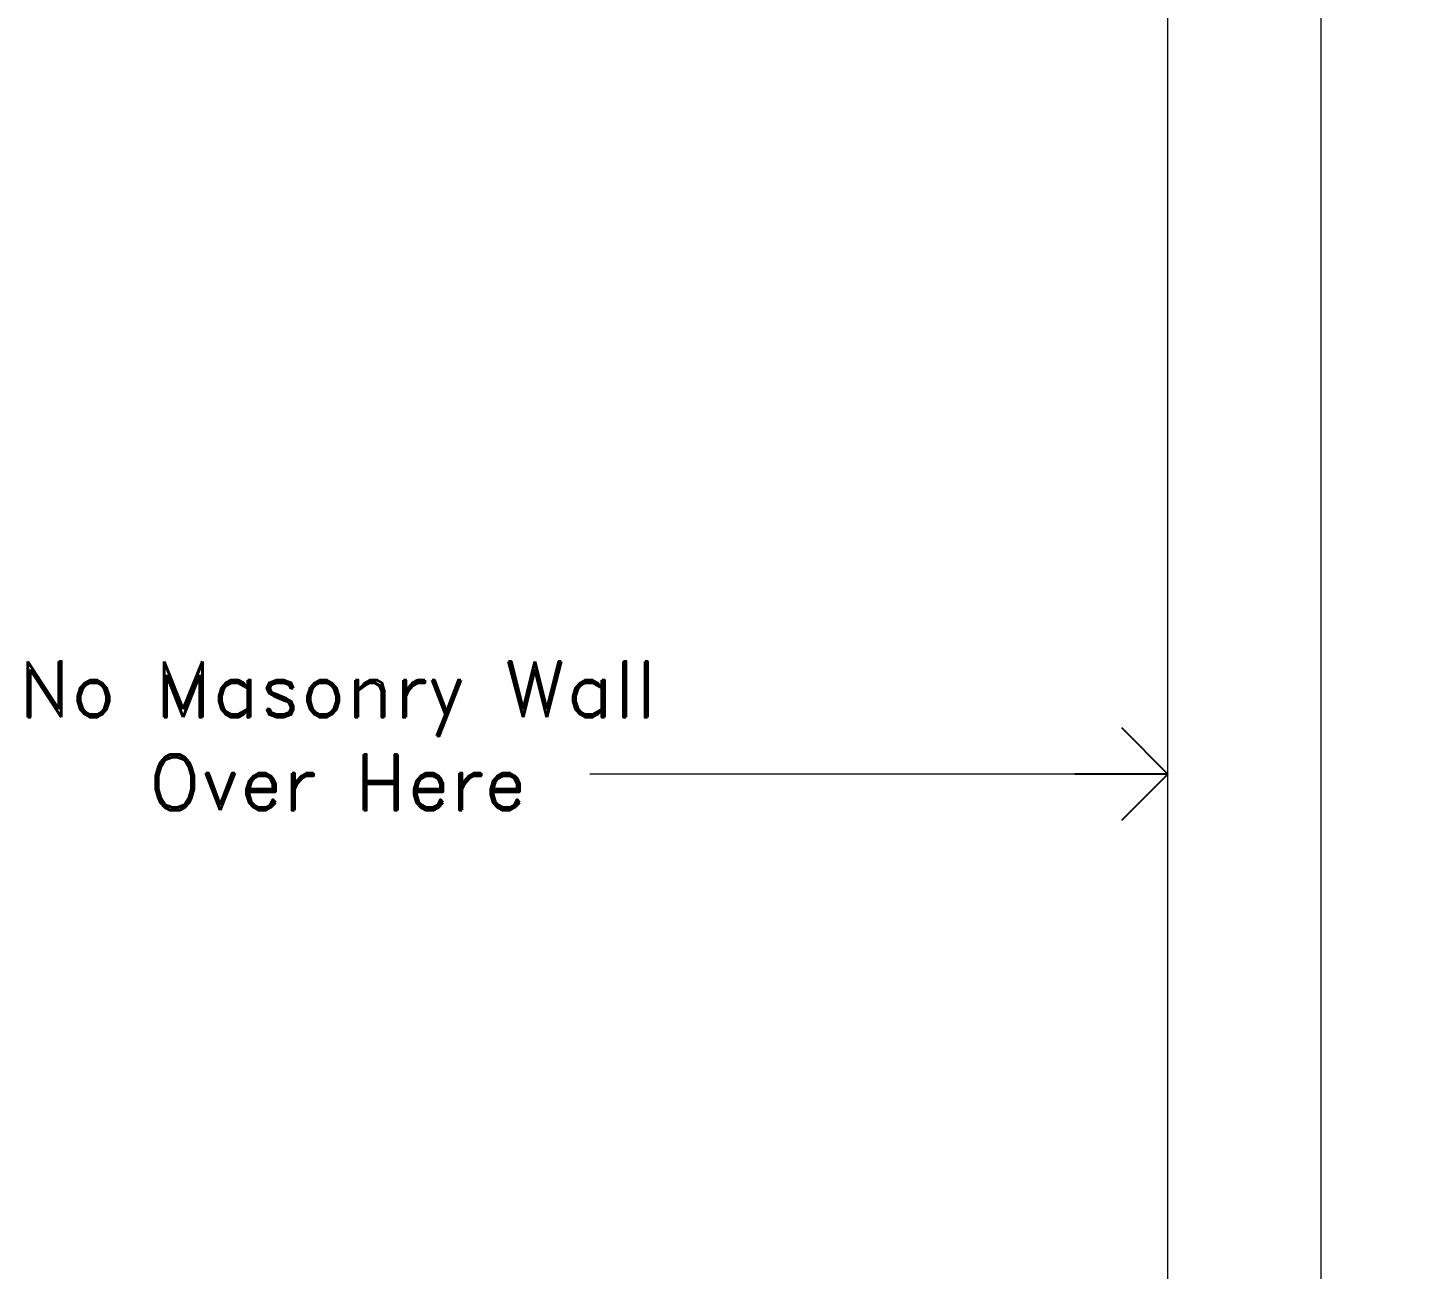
# Model space of a CAD drawing. Header units: inches. Extents: x -605 to 2991212, y -2872845 to 0.
# Drawn here: x 2179889 to 2182864, y -2632621 to -2629951 of the extents above; entities that cross this region are included whole.
import ezdxf

# ---------------------------------------------------------------- set-up
doc = ezdxf.new("R2010")
doc.units = ezdxf.units.IN
doc.header["$LTSCALE"] = 600
doc.header["$MEASUREMENT"] = 0
doc.layers.add('DIM', color=251, linetype='Continuous', lineweight=0)
doc.layers.add('SnT-DIMENSION', color=7, linetype='Continuous')
doc.layers.add('window', color=7, linetype='Continuous', lineweight=15, true_color=0x735461)
doc.styles.add('DIM', font='geniso.shx', dxfattribs={"width": 0.85})
doc.styles.add('ROMAND', font='romand.shx')
doc.dimstyles.new('ST-100', dxfattribs={"dimscale": 100, "dimtxt": 2.5, "dimasz": 2, "dimexe": 0.18, "dimexo": 0.0625, "dimgap": 0.2, "dimtad": 0, "dimdec": 0, "dimzin": 0, "dimdsep": 46, "dimtxsty": 'DIM', "dimblk": 'OPEN90', "dimcen": 0.09, "dimclrd": 256, "dimclrt": 7, "dimadec": 0, "dimazin": 0, "dimtfac": 1, "dimtdec": 0, "dimtofl": 0, "dimtmove": 0, "dimatfit": 3, "dimldrblk": 'OPEN90', "dimfxl": 1, "dimtolj": 1, "dimtzin": 0, "dimlwd": -1, "dimarcsym": 0})

# ---------------------------------------------------------------- blocks, each defined once
blk = doc.blocks.new('_Open90')
at = {"color": 0, "linetype": 'ByBlock', "lineweight": -2}
for p, q in [((-0.5, 0.5), (0, 0)), ((0, 0), (-1, 0)), ((0, 0), (-0.5, -0.5))]:
    blk.add_line(p, q, dxfattribs=at)
blk = doc.blocks.new('*D1778')
at = {"layer": 'Defpoints', "color": 0}
for p in [(2182339.2, -2629035.5), (2182667.5, -2629035.5), (2182339.2, -2653621)]:
    blk.add_point(p, dxfattribs=at)
at = {"layer": 'DIM', "color": 0, "lineweight": -2}
for p, q in [((2182467.5, -2629035.5), (2182667.5, -2629035.5)), ((2182467.5, -2653621), (2182667.5, -2653621))]:
    blk.add_line(p, q, dxfattribs=at)
at = {"layer": 'DIM'}
for p, q in [((2182667.5, -2629235.5), (2182667.5, -2640887.5)), ((2182667.5, -2653421), (2182667.5, -2641769))]:
    blk.add_line(p, q, dxfattribs=at)
at = {"layer": 'DIM', "xscale": 200, "yscale": 200, "zscale": 200}
for p, rotation in [((2182667.5, -2629035.5), 90), ((2182667.5, -2653621), 270)]:
    blk.add_blockref('_Open90', p, dxfattribs=dict(at, rotation=rotation))
at = {"layer": 'DIM', "color": 7, "insert": (2182667.5, -2641328.2), "char_height": 300, "attachment_point": 5, "rotation": 90, "style": 'DIM'}
blk.add_mtext('\\A1;24585', dxfattribs=at)

msp = doc.modelspace()

# ---------------------------------------------------------------- linework, layer by layer
at = {"layer": 'window', "color": 146, "linetype": 'ByBlock', "true_color": 0x105689}
msp.add_line((2182339.2, -2653621), (2182339.2, -2629035.5), dxfattribs=at)

# ---------------------------------------------------------------- texts
at = {"layer": 'SnT-DIMENSION', "linetype": 'ByBlock', "insert": (2181363.4, -2631313.9), "char_height": 120, "width": 1617.645, "attachment_point": 3, "style": 'ROMAND'}
msp.add_mtext('\\A1;\\pxqc;No Masonry Wall Over Here', dxfattribs=at)

# ---------------------------------------------------------------- dimensions: what is measured, and where the dimension line sits
at = {"layer": 'DIM'}
dim = msp.add_linear_dim(base=(2182667.5086, -2629035.4511), p1=(2182339.1946, -2653620.9505), p2=(2182339.1946, -2629035.4511), angle=90, dimstyle='ST-100', override={"dimtxt": 3, "dimexe": 0, "dimexo": 0, "dimfxl": 2, "dimfxlon": 1, "dimtfillclr": 256, "dimarcsym": 1}, dxfattribs=at)
dim.commit()
dim.dimension.update_dxf_attribs({"geometry": '*D1778', "text_midpoint": (2182667.5086, -2641328.2008)})

# ---------------------------------------------------------------- leaders
at = {"layer": 'DIM', "linetype": 'ByBlock'}
msp.add_leader([(2182339.2, -2631555.9), (2181096.4, -2631555.9)], dimstyle='ST-100', override={"dimtxt": 3, "dimexe": 0, "dimexo": 0, "dimfxl": 3, "dimfxlon": 1, "dimtfillclr": 256, "dimarcsym": 1}, dxfattribs=at)

doc.saveas('drawing.dxf')
